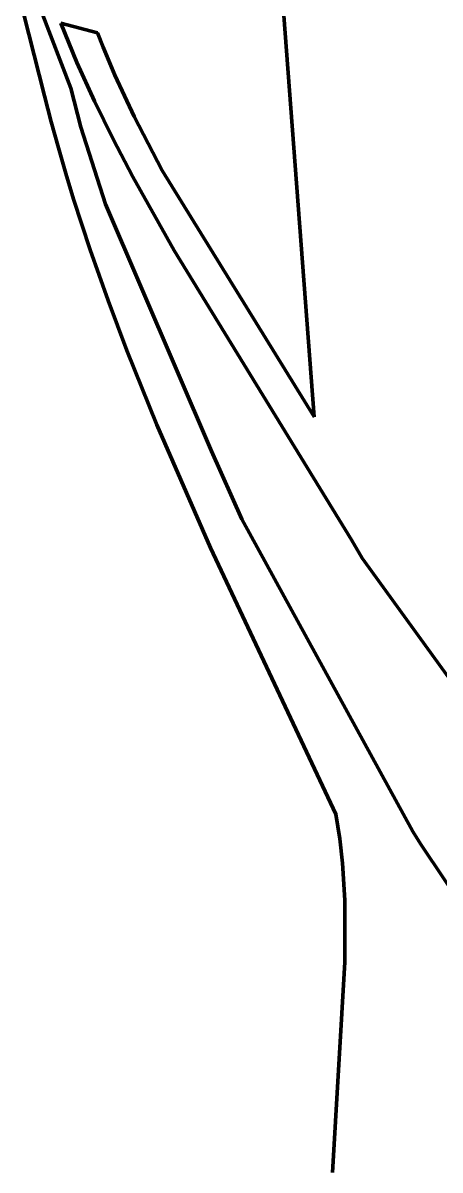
# Model space of a CAD drawing. Header units: millimetres. Extents: x 0 to 11, y 0 to 14.1.
# Drawn here: x 0.592 to 0.968, y 5.822 to 6.857 of the extents above; entities that cross this region are included whole.
import ezdxf

# ---------------------------------------------------------------- set-up
doc = ezdxf.new("R2010")
doc.units = ezdxf.units.MM
doc.layers.add('color#010101ff', color=7, linetype='CONTINUOUS', lineweight=100)
doc.layers.add('color#fefefeff', color=7, linetype='CONTINUOUS', lineweight=100)

msp = doc.modelspace()

# ---------------------------------------------------------------- linework, layer by layer
at = {"layer": 'color#010101ff'}
for p, q in [((0.6113, 6.7909), (0.556, 7.0097)), ((0.8545, 6.5012), (0.8217, 6.9384)), ((0.6084, 6.8676), (0.635, 6.7977)), ((0.6332, 6.8386), (0.626, 6.8564)), ((0.626, 6.8564), (0.6592, 6.8477)), ((0.6592, 6.8477), (0.6642, 6.8349)), ((0.6406, 6.8209), (0.6332, 6.8386)), ((0.6642, 6.8349), (0.6749, 6.8096)), ((0.6564, 6.7861), (0.6406, 6.8209)), ((0.6749, 6.8096), (0.6922, 6.7723)), ((0.6173, 6.7675), (0.6113, 6.7909)), ((0.635, 6.7977), (0.6441, 6.7625)), ((0.6732, 6.7518), (0.6564, 6.7861)), ((0.6922, 6.7723), (0.7176, 6.7236)), ((0.6238, 6.7441), (0.6173, 6.7675)), ((0.6441, 6.7625), (0.6662, 6.6932)), ((0.6909, 6.7179), (0.6732, 6.7518)), ((0.6305, 6.7209), (0.6238, 6.7441)), ((0.6375, 6.6978), (0.6305, 6.7209)), ((0.7284, 6.6513), (0.6909, 6.7179)), ((0.7176, 6.7236), (0.8545, 6.5012)), ((0.6525, 6.6519), (0.6375, 6.6978)), ((0.6662, 6.6932), (0.762, 6.4703)), ((0.6686, 6.6064), (0.6525, 6.6519)), ((0.8884, 6.3903), (0.7284, 6.6513)), ((0.6856, 6.5612), (0.6686, 6.6064)), ((0.7127, 6.494), (0.6856, 6.5612)), ((0.7612, 6.3833), (0.7127, 6.494)), ((0.762, 6.4703), (0.7894, 6.4091)), ((0.7894, 6.4091), (0.9437, 6.1272)), ((0.898, 6.3738), (0.8884, 6.3903)), ((0.8742, 6.1428), (0.7612, 6.3833)), ((1.3718, 5.7188), (0.898, 6.3738)), ((0.8777, 6.1207), (0.8742, 6.1428)), ((0.9437, 6.1272), (0.9505, 6.116)), ((0.8802, 6.0986), (0.8777, 6.1207)), ((0.9505, 6.116), (1.1118, 5.8752)), ((0.8823, 6.0653), (0.8802, 6.0986)), ((0.8822, 6.0095), (0.8823, 6.0653)), ((0.8712, 5.8197), (0.8822, 6.0095))]:
    msp.add_line(p, q, dxfattribs=at)
at = {"layer": 'color#fefefeff'}
for p, q in [((0.556, 7.0097), (0.6113, 6.7909)), ((0.8217, 6.9384), (0.8545, 6.5012)), ((0.635, 6.7977), (0.6084, 6.8676)), ((0.6592, 6.8477), (0.626, 6.8564)), ((0.626, 6.8564), (0.6332, 6.8386)), ((0.6642, 6.8349), (0.6592, 6.8477)), ((0.6332, 6.8386), (0.6406, 6.8209)), ((0.6749, 6.8096), (0.6642, 6.8349)), ((0.6406, 6.8209), (0.6564, 6.7861)), ((0.6922, 6.7723), (0.6749, 6.8096)), ((0.6113, 6.7909), (0.6173, 6.7675)), ((0.6441, 6.7625), (0.635, 6.7977)), ((0.6564, 6.7861), (0.6732, 6.7518)), ((0.7176, 6.7236), (0.6922, 6.7723)), ((0.6173, 6.7675), (0.6238, 6.7441)), ((0.6662, 6.6932), (0.6441, 6.7625)), ((0.6732, 6.7518), (0.6909, 6.7179)), ((0.6238, 6.7441), (0.6305, 6.7209)), ((0.6305, 6.7209), (0.6375, 6.6978)), ((0.6909, 6.7179), (0.7284, 6.6513)), ((0.8545, 6.5012), (0.7176, 6.7236)), ((0.6375, 6.6978), (0.6525, 6.6519)), ((0.762, 6.4703), (0.6662, 6.6932)), ((0.6525, 6.6519), (0.6686, 6.6064)), ((0.7284, 6.6513), (0.8884, 6.3903)), ((0.6686, 6.6064), (0.6856, 6.5612)), ((0.6856, 6.5612), (0.7127, 6.494)), ((0.7127, 6.494), (0.7612, 6.3833)), ((0.7894, 6.4091), (0.762, 6.4703)), ((0.9437, 6.1272), (0.7894, 6.4091)), ((0.8884, 6.3903), (0.898, 6.3738)), ((0.7612, 6.3833), (0.8742, 6.1428)), ((0.898, 6.3738), (1.3718, 5.7188)), ((0.8742, 6.1428), (0.8777, 6.1207)), ((0.9505, 6.116), (0.9437, 6.1272)), ((0.8777, 6.1207), (0.8802, 6.0986)), ((1.1118, 5.8752), (0.9505, 6.116)), ((0.8802, 6.0986), (0.8823, 6.0653)), ((0.8823, 6.0653), (0.8822, 6.0095)), ((0.8822, 6.0095), (0.8712, 5.8197))]:
    msp.add_line(p, q, dxfattribs=at)

doc.saveas('drawing.dxf')
